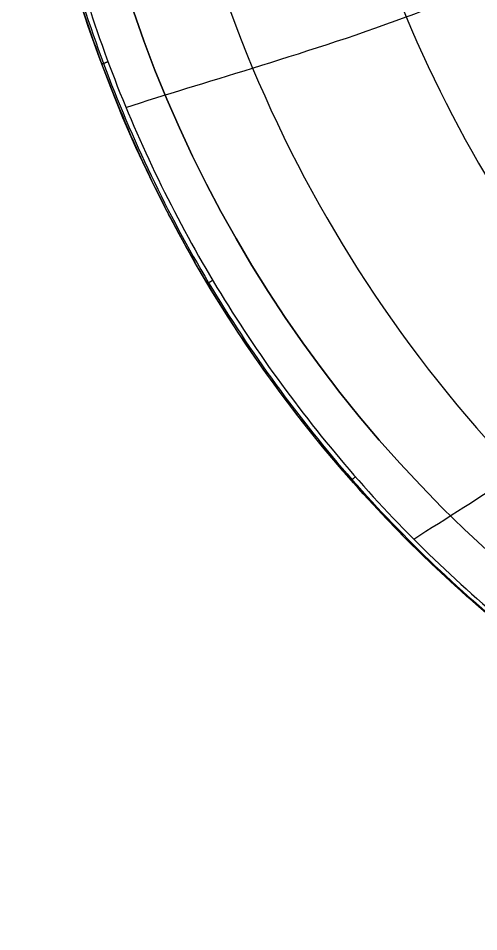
# Model space of a CAD drawing. Header units: centimetres. Extents: x -2.5 to 2.5, y -13.5 to 2.5.
# Drawn here: x -1.945 to -1.461, y -13.45 to -12.49 of the extents above; entities that cross this region are included whole.
import ezdxf

# ---------------------------------------------------------------- set-up
doc = ezdxf.new("R2010")
doc.units = ezdxf.units.CM
doc.layers.add('Default', color=7, linetype='Continuous', true_color=0x000000)

msp = doc.modelspace()

# ---------------------------------------------------------------- linework, layer by layer
at = {"layer": 'Default', "extrusion": (0, 0, -1)}
for centre, radius in [((0.545, -12.05, -0.4), 1.4), ((0.545, -12.05, -0.20658), 1.4), ((0.545, -12.05, -0.45), 1.35)]:
    msp.add_arc(centre, radius, 270, 0, dxfattribs=at)
at = {"layer": 'Default'}
msp.add_arc((-0.545, -12.05, 0.45), 1.35, 180, 270, dxfattribs=at)
for points in [[(-0.545, -13.45, 0.01317), (-0.5857, -13.45, 0.01345), (-0.66712, -13.44645, 0.01409), (-0.78836, -13.43049, 0.01524), (-0.90777, -13.40402, 0.01653), (-1.02445, -13.36724, 0.0179), (-1.13748, -13.32041, 0.01928), (-1.24599, -13.26392, 0.02062), (-1.34916, -13.19818, 0.02187), (-1.44621, -13.12369, 0.02301), (-1.53639, -13.04103, 0.024), (-1.61901, -12.95082, 0.02484), (-1.69346, -12.85375, 0.02552), (-1.75917, -12.75056, 0.02604), (-1.81562, -12.64203, 0.02641), (-1.86239, -12.52902, 0.02667), (-1.89912, -12.4124, 0.02682), (-1.92554, -12.29307, 0.02692), (-1.94146, -12.17191, 0.027), (-1.945, -12.09062, 0.02704), (-1.945, -12.05, 0.02705)], [(-1.93802, -12.04994, 0.00158), (-1.93804, -12.09026, 0.00158), (-1.93452, -12.17108, 0.00159), (-1.91872, -12.29152, 0.00161), (-1.89252, -12.41036, 0.0016), (-1.85608, -12.52662, 0.00157), (-1.80955, -12.63937, 0.00154), (-1.75329, -12.74774, 0.00153), (-1.68778, -12.85093, 0.00146), (-1.61352, -12.94816, 0.00133), (-1.53109, -13.03858, 0.00117), (-1.44109, -13.12134, 0.00108), (-1.3443, -13.19589, 0.00096), (-1.24152, -13.2617, 0.00082), (-1.13355, -13.31828, 0.00066), (-1.02132, -13.36507, 0.00055), (-0.9055, -13.40181, 0.00045), (-0.78658, -13.42842, 0.00036), (-0.66581, -13.44455, 0.00027), (-0.58516, -13.44822, 0.00023), (-0.54492, -13.44829, 0.00022)]]:
    msp.add_open_spline(points, degree=3, dxfattribs=at)
for points, knots in [([(-1.94322, -12.04997, 0.01385), (-1.94324, -12.1309, 0.01385), (-1.92879, -12.2971, 0.01383), (-1.86273, -12.54071, 0.01388), (-1.75163, -12.77238, 0.01387), (-1.60116, -12.97883, 0.01378), (-1.42184, -13.14927, 0.01369), (-1.22994, -13.27707, 0.01362), (-1.04086, -13.36391, 0.01355), (-0.86304, -13.41707, 0.01349), (-0.71104, -13.44245, 0.01345), (-0.61868, -13.44856, 0.01343), (-0.58119, -13.44953, 0.01343)], [0.221223, 0.221223, 0.221223, 0.221223, 2.661564, 5.225057, 7.79419, 10.369106, 12.888847, 15.218152, 17.294506, 19.146275, 20.80532, 21.937831, 21.937831, 21.937831, 21.937831]), ([(-1.80247, -12.05009, -0.20125), (-1.79972, -12.21791, -0.20571), (-1.72869, -12.55401, -0.21414), (-1.44254, -12.99051, -0.22601), (-1.02497, -13.29045, -0.23761), (-0.70371, -13.36844, -0.24379), (-0.54302, -13.37443, -0.24591)], [0.221147, 0.221147, 0.221147, 0.221147, 5.825747, 11.429769, 17.03379, 22.637807, 22.637807, 22.637807, 22.637807]), ([(-1.63612, -12.05025, -0.39827), (-1.62978, -12.19943, -0.40619), (-1.56233, -12.49808, -0.42255), (-1.3118, -12.8919, -0.44729), (-0.95286, -13.17059, -0.46897), (-0.67859, -13.25093, -0.47876), (-0.5408, -13.26248, -0.48212)], [0.221339, 0.221339, 0.221339, 0.221339, 5.825747, 11.429769, 17.03379, 22.637902, 22.637902, 22.637902, 22.637902]), ([(-1.83186, -12.58411, 0.00154), (-1.7912, -12.57086, -0.0724), (-1.69988, -12.54356, -0.22031), (-1.54055, -12.49296, -0.42671), (-1.37463, -12.42424, -0.59666), (-1.26166, -12.37267, -0.68979), (-1.21211, -12.3499, -0.72677)], [0.246194, 0.246194, 0.246194, 0.246194, 2.932255, 5.751641, 8.571028, 10.703144, 10.703144, 10.703144, 10.703144]), ([(-1.52948, -13.03766, 0.00118), (-1.49565, -13.01558, -0.07611), (-1.42137, -12.97023, -0.23119), (-1.29579, -12.88081, -0.45097), (-1.18365, -12.76893, -0.60968), (-1.11466, -12.69303, -0.69135), (-1.09433, -12.67031, -0.71406)], [0.217968, 0.217968, 0.217968, 0.217968, 2.932255, 5.751641, 8.571028, 9.732209, 9.732209, 9.732209, 9.732209])]:
    msp.add_open_spline(points, degree=3, knots=knots, dxfattribs=at)
for points, weights in [([(-1.85704, -12.53842, 0.02659), (-1.85704, -12.53841, 0.01775), (-1.85489, -12.53759, 0.00921), (-1.85073, -12.53603, 0.00156)], [1.01673591466, 0.993985412309, 0.994429878732, 1.01806931393]), ([(-1.74626, -12.76901, 0.02589), (-1.74627, -12.76898, 0.01729), (-1.74442, -12.76783, 0.00897), (-1.74083, -12.76564, 0.00147)], [1.01492861782, 0.994027267727, 0.995073684718, 1.01806786879]), ([(-1.59503, -12.97598, 0.02458), (-1.59507, -12.97593, 0.01641), (-1.59363, -12.97459, 0.00849), (-1.59081, -12.97204, 0.00127)], [1.01196557128, 0.994186595564, 0.996220211957, 1.01806642046])]:
    msp.add_rational_spline(points, weights, degree=3, dxfattribs=at)

doc.saveas('drawing.dxf')
